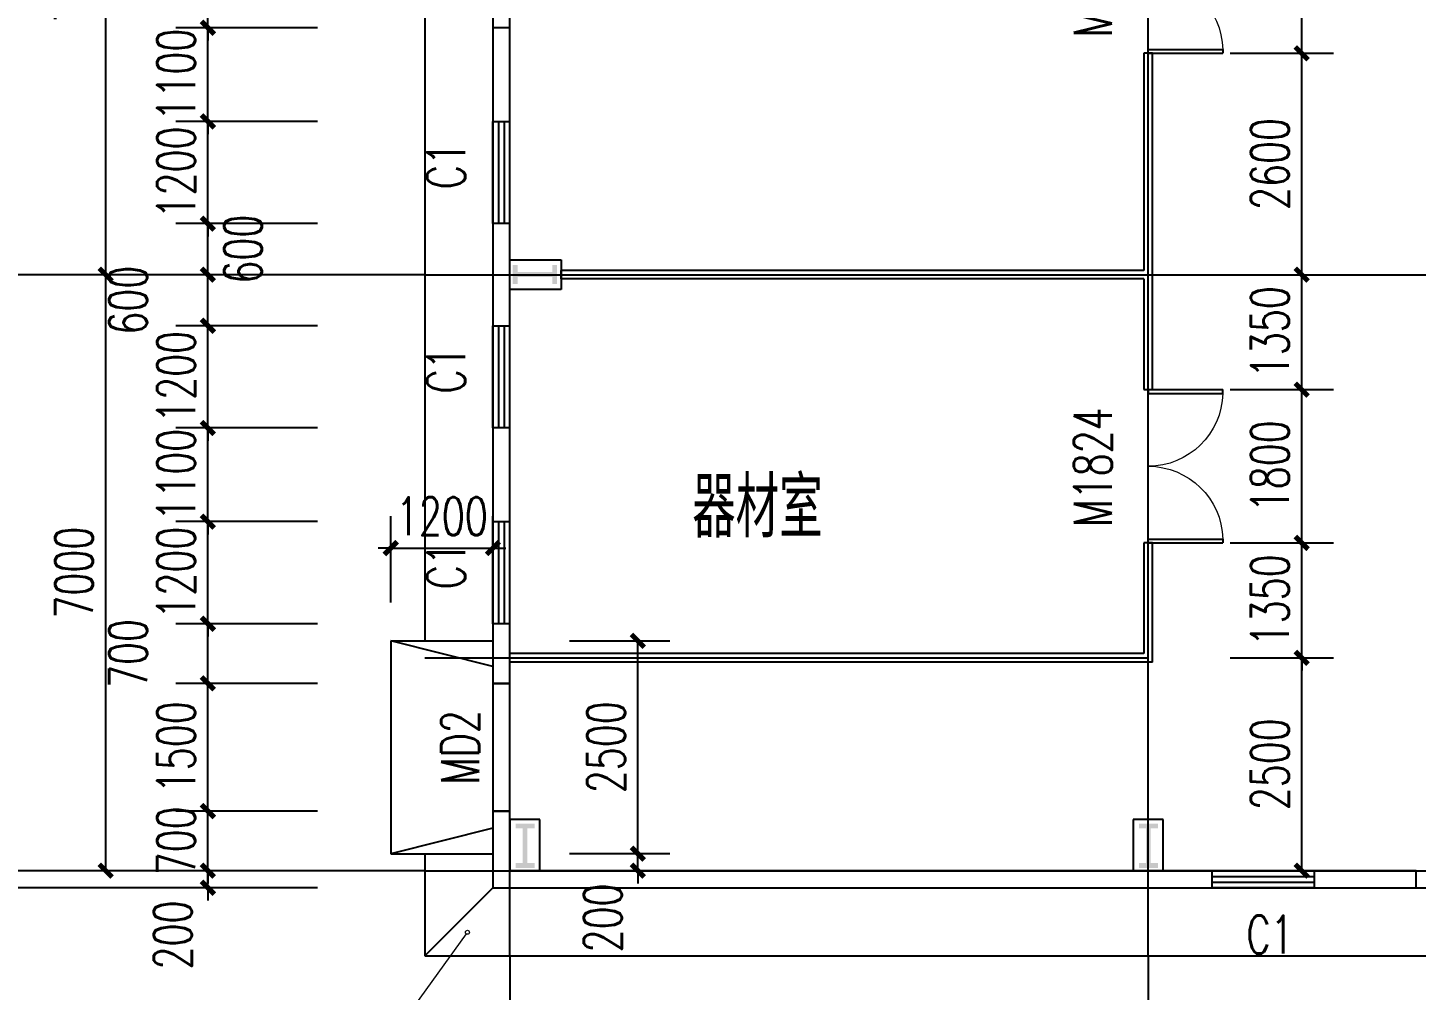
# Model space of a CAD drawing. Extents: x 962303 to 1579583, y -174742 to 224716.
# Drawn here: x 1343057 to 1359373, y 91737 to 103041 of the extents above; entities that cross this region are included whole.
import ezdxf

# ---------------------------------------------------------------- set-up
doc = ezdxf.new("R2010")
doc.units = 0
doc.header["$LTSCALE"] = 1000
doc.header["$MEASUREMENT"] = 0
doc.linetypes.add('DASH', pattern=[0.35, 0.25, -0.1])
for name, color, linetype in [('AXIS', 3, 'Continuous'), ('DOTE', 1, 'Continuous'), ('GROUND', 2, 'Continuous'), ('PUB_DIM', 3, 'Continuous'), ('PUB_TEXT', 7, 'Continuous'), ('STAIR', 2, 'Continuous'), ('WALL', 5, 'Continuous'), ('WINDOW', 4, 'Continuous'), ('WINDOW_TEXT', 7, 'Continuous')]:
    doc.layers.add(name, color=color, linetype=linetype)
doc.layers.add('DIM_IDEN', color=3, linetype='Continuous', lineweight=0)
doc.styles.add('_TCH_DIM_T3', font='SIMPLEX', dxfattribs={"width": 0.705882, "bigfont": 'GBCBIG'})
doc.styles.add('_TCH_WINDOW', font='SIMPLEX', dxfattribs={"bigfont": 'GBCBIG'})
doc.styles.get("Standard").update_dxf_attribs({"font": 'gbenor.shx', "bigfont": 'gbcbig.shx'})
doc.dimstyles.new('_TCH_ARCH&&150', dxfattribs={"dimtxt": 446.25, "dimasz": 150, "dimexe": 375, "dimexo": 450, "dimgap": 150, "dimtad": 1, "dimdec": 0, "dimzin": 0, "dimdsep": 46, "dimtxsty": '_TCH_DIM_T3', "dimblk": 'ARCHTICK', "dimcen": 0.09, "dimclrt": 7, "dimazin": 2, "dimtfac": 1, "dimtdec": 0, "dimtix": 1, "dimtmove": 2, "dimatfit": 3, "dimfxl": 0, "dimtolj": 1, "dimtzin": 0, "dimarcsym": 0})

# ---------------------------------------------------------------- blocks, each defined once
blk = doc.blocks.new('_ArchTick')
at = {"color": 0, "linetype": 'ByBlock', "const_width": 0.4}
blk.add_lwpolyline([(-0.5, -0.5), (0.5, 0.5)], dxfattribs=at)
blk = doc.blocks.new('*D256')
at = {"layer": 'Defpoints', "color": 0}
for p in [(1348523, 96930), (1347323, 95841), (1348523, 95841)]:
    blk.add_point(p, dxfattribs=at)
at = {"layer": 'PUB_DIM', "color": 0, "lineweight": -2}
for p, q in [((1347323, 96291), (1347323, 97305)), ((1348523, 96291), (1348523, 97305)), ((1347323, 96930), (1347173, 96930)), ((1347323, 96930), (1348523, 96930)), ((1348523, 96930), (1348673, 96930))]:
    blk.add_line(p, q, dxfattribs=at)
at = {"layer": 'PUB_DIM', "color": 0, "lineweight": -2, "xscale": 150, "yscale": 150, "zscale": 150}
blk.add_blockref('_ArchTick', (1347323, 96930), dxfattribs=at)
at = {"layer": 'PUB_DIM', "color": 0, "lineweight": -2, "xscale": 150, "yscale": 150, "zscale": 150, "rotation": 180}
blk.add_blockref('_ArchTick', (1348523, 96930), dxfattribs=at)
at = {"layer": 'PUB_DIM', "color": 7, "insert": (1347923, 97303), "char_height": 446.2, "attachment_point": 5, "style": '_TCH_DIM_T3'}
blk.add_mtext('\\A1;1200', dxfattribs=at)
blk = doc.blocks.new('*D257')
at = {"layer": 'Defpoints', "color": 0}
for p in [(1348973, 95841), (1350226, 95841), (1348973, 93341)]:
    blk.add_point(p, dxfattribs=at)
at = {"layer": 'PUB_DIM', "color": 0, "lineweight": -2}
for p, q in [((1349423, 95841), (1350601, 95841)), ((1350226, 93341), (1350226, 95841)), ((1349423, 93341), (1350601, 93341))]:
    blk.add_line(p, q, dxfattribs=at)
at = {"layer": 'PUB_DIM', "color": 0, "lineweight": -2, "xscale": 150, "yscale": 150, "zscale": 150}
for p, rotation in [((1350226, 95841), 90), ((1350226, 93341), 270)]:
    blk.add_blockref('_ArchTick', p, dxfattribs=dict(at, rotation=rotation))
at = {"layer": 'PUB_DIM', "color": 7, "insert": (1349853, 94591), "char_height": 446.2, "attachment_point": 5, "rotation": 90, "style": '_TCH_DIM_T3'}
blk.add_mtext('\\A1;2500', dxfattribs=at)
blk = doc.blocks.new('*D258')
at = {"layer": 'Defpoints', "color": 0}
for p in [(1348973, 93341), (1350226, 93341), (1348973, 93141)]:
    blk.add_point(p, dxfattribs=at)
at = {"layer": 'PUB_DIM', "color": 0, "lineweight": -2}
for p, q in [((1349423, 93341), (1350601, 93341)), ((1350226, 93341), (1350226, 93491)), ((1350226, 93141), (1350226, 93341)), ((1349423, 93141), (1350601, 93141)), ((1350226, 93141), (1350226, 92991))]:
    blk.add_line(p, q, dxfattribs=at)
at = {"layer": 'PUB_DIM', "color": 0, "lineweight": -2, "xscale": 150, "yscale": 150, "zscale": 150}
for p, rotation in [((1350226, 93341), 270), ((1350226, 93141), 90)]:
    blk.add_blockref('_ArchTick', p, dxfattribs=dict(at, rotation=rotation))
at = {"layer": 'PUB_DIM', "color": 7, "insert": (1349813, 92586), "char_height": 446.2, "attachment_point": 5, "rotation": 90, "style": '_TCH_DIM_T3'}
blk.add_mtext('\\A1;200', dxfattribs=at)
blk = doc.blocks.new('*D299')
at = {"layer": 'Defpoints', "color": 0}
for p in [(1356735, 104541), (1358027, 104541), (1356735, 102741)]:
    blk.add_point(p, dxfattribs=at)
at = {"layer": 'PUB_DIM', "color": 0, "lineweight": -2}
for p, q in [((1357185, 104541), (1358402, 104541)), ((1358027, 102741), (1358027, 104541)), ((1357185, 102741), (1358402, 102741))]:
    blk.add_line(p, q, dxfattribs=at)
at = {"layer": 'PUB_DIM', "color": 0, "lineweight": -2, "xscale": 150, "yscale": 150, "zscale": 150}
for p, rotation in [((1358027, 104541), 90), ((1358027, 102741), 270)]:
    blk.add_blockref('_ArchTick', p, dxfattribs=dict(at, rotation=rotation))
at = {"layer": 'PUB_DIM', "color": 7, "insert": (1357654, 103641), "char_height": 446.2, "attachment_point": 5, "rotation": 90, "style": '_TCH_DIM_T3'}
blk.add_mtext('\\A1;1800', dxfattribs=at)
blk = doc.blocks.new('*D300')
at = {"layer": 'Defpoints', "color": 0}
for p in [(1356735, 102741), (1358027, 102741), (1356735, 100141)]:
    blk.add_point(p, dxfattribs=at)
at = {"layer": 'PUB_DIM', "color": 0, "lineweight": -2}
for p, q in [((1357185, 102741), (1358402, 102741)), ((1358027, 100141), (1358027, 102741)), ((1357185, 100141), (1358402, 100141))]:
    blk.add_line(p, q, dxfattribs=at)
at = {"layer": 'PUB_DIM', "color": 0, "lineweight": -2, "xscale": 150, "yscale": 150, "zscale": 150}
for p, rotation in [((1358027, 102741), 90), ((1358027, 100141), 270)]:
    blk.add_blockref('_ArchTick', p, dxfattribs=dict(at, rotation=rotation))
at = {"layer": 'PUB_DIM', "color": 7, "insert": (1357654, 101441), "char_height": 446.2, "attachment_point": 5, "rotation": 90, "style": '_TCH_DIM_T3'}
blk.add_mtext('\\A1;2600', dxfattribs=at)
blk = doc.blocks.new('*D301')
at = {"layer": 'Defpoints', "color": 0}
for p in [(1356735, 100141), (1358027, 100141), (1356735, 98791)]:
    blk.add_point(p, dxfattribs=at)
at = {"layer": 'PUB_DIM', "color": 0, "lineweight": -2}
for p, q in [((1357185, 100141), (1358402, 100141)), ((1358027, 98791), (1358027, 100141)), ((1357185, 98791), (1358402, 98791))]:
    blk.add_line(p, q, dxfattribs=at)
at = {"layer": 'PUB_DIM', "color": 0, "lineweight": -2, "xscale": 150, "yscale": 150, "zscale": 150}
for p, rotation in [((1358027, 100141), 90), ((1358027, 98791), 270)]:
    blk.add_blockref('_ArchTick', p, dxfattribs=dict(at, rotation=rotation))
at = {"layer": 'PUB_DIM', "color": 7, "insert": (1357654, 99466), "char_height": 446.2, "attachment_point": 5, "rotation": 90, "style": '_TCH_DIM_T3'}
blk.add_mtext('\\A1;1350', dxfattribs=at)
blk = doc.blocks.new('*D302')
at = {"layer": 'Defpoints', "color": 0}
for p in [(1356735, 98791), (1358027, 98791), (1356735, 96991)]:
    blk.add_point(p, dxfattribs=at)
at = {"layer": 'PUB_DIM', "color": 0, "lineweight": -2}
for p, q in [((1357185, 98791), (1358402, 98791)), ((1358027, 96991), (1358027, 98791)), ((1357185, 96991), (1358402, 96991))]:
    blk.add_line(p, q, dxfattribs=at)
at = {"layer": 'PUB_DIM', "color": 0, "lineweight": -2, "xscale": 150, "yscale": 150, "zscale": 150}
for p, rotation in [((1358027, 98791), 90), ((1358027, 96991), 270)]:
    blk.add_blockref('_ArchTick', p, dxfattribs=dict(at, rotation=rotation))
at = {"layer": 'PUB_DIM', "color": 7, "insert": (1357654, 97891), "char_height": 446.2, "attachment_point": 5, "rotation": 90, "style": '_TCH_DIM_T3'}
blk.add_mtext('\\A1;1800', dxfattribs=at)
blk = doc.blocks.new('*D303')
at = {"layer": 'Defpoints', "color": 0}
for p in [(1356735, 96991), (1358027, 96991), (1356735, 95641)]:
    blk.add_point(p, dxfattribs=at)
at = {"layer": 'PUB_DIM', "color": 0, "lineweight": -2}
for p, q in [((1358027, 96991), (1358027, 97141)), ((1357185, 96991), (1358402, 96991)), ((1358027, 95641), (1358027, 96991)), ((1357185, 95641), (1358402, 95641)), ((1358027, 95641), (1358027, 95491))]:
    blk.add_line(p, q, dxfattribs=at)
at = {"layer": 'PUB_DIM', "color": 0, "lineweight": -2, "xscale": 150, "yscale": 150, "zscale": 150}
for p, rotation in [((1358027, 96991), 270), ((1358027, 95641), 90)]:
    blk.add_blockref('_ArchTick', p, dxfattribs=dict(at, rotation=rotation))
at = {"layer": 'PUB_DIM', "color": 7, "insert": (1357654, 96316), "char_height": 446.2, "attachment_point": 5, "rotation": 90, "style": '_TCH_DIM_T3'}
blk.add_mtext('\\A1;1350', dxfattribs=at)
blk = doc.blocks.new('*D304')
at = {"layer": 'Defpoints', "color": 0}
for p in [(1356735, 95641), (1358027, 95641), (1356735, 93141)]:
    blk.add_point(p, dxfattribs=at)
at = {"layer": 'PUB_DIM', "color": 0, "lineweight": -2}
for p, q in [((1357185, 95641), (1358402, 95641)), ((1358027, 93141), (1358027, 95641)), ((1357185, 93141), (1358402, 93141))]:
    blk.add_line(p, q, dxfattribs=at)
at = {"layer": 'PUB_DIM', "color": 0, "lineweight": -2, "xscale": 150, "yscale": 150, "zscale": 150}
for p, rotation in [((1358027, 95641), 90), ((1358027, 93141), 270)]:
    blk.add_blockref('_ArchTick', p, dxfattribs=dict(at, rotation=rotation))
at = {"layer": 'PUB_DIM', "color": 7, "insert": (1357654, 94391), "char_height": 446.2, "attachment_point": 5, "rotation": 90, "style": '_TCH_DIM_T3'}
blk.add_mtext('\\A1;2500', dxfattribs=at)
blk = doc.blocks.new('*D342')
at = {"layer": 'AXIS', "color": 0, "lineweight": -2}
for p, q in [((1345173, 93141), (1345173, 93291)), ((1346461, 93141), (1344798, 93141)), ((1345173, 92941), (1345173, 93141)), ((1346461, 92941), (1344798, 92941)), ((1345173, 92941), (1345173, 92791))]:
    blk.add_line(p, q, dxfattribs=at)
at = {"layer": 'Defpoints', "color": 0}
for p in [(1345173, 93141), (1346911, 93141), (1346911, 92941)]:
    blk.add_point(p, dxfattribs=at)
at = {"layer": 'AXIS', "color": 0, "lineweight": -2, "xscale": 150, "yscale": 150, "zscale": 150}
for p, rotation in [((1345173, 93141), 270), ((1345173, 92941), 90)]:
    blk.add_blockref('_ArchTick', p, dxfattribs=dict(at, rotation=rotation))
at = {"layer": 'AXIS', "color": 7, "insert": (1344761, 92386), "char_height": 446.2, "attachment_point": 5, "rotation": 90, "style": '_TCH_DIM_T3'}
blk.add_mtext('\\A1;200', dxfattribs=at)
blk = doc.blocks.new('*D343')
at = {"layer": 'AXIS', "color": 0, "lineweight": -2}
for p, q in [((1345173, 93841), (1345173, 93991)), ((1346461, 93841), (1344798, 93841)), ((1345173, 93141), (1345173, 93841)), ((1346461, 93141), (1344798, 93141)), ((1345173, 93141), (1345173, 92991))]:
    blk.add_line(p, q, dxfattribs=at)
at = {"layer": 'Defpoints', "color": 0}
for p in [(1345173, 93841), (1346911, 93841), (1346911, 93141)]:
    blk.add_point(p, dxfattribs=at)
at = {"layer": 'AXIS', "color": 0, "lineweight": -2, "xscale": 150, "yscale": 150, "zscale": 150}
for p, rotation in [((1345173, 93841), 270), ((1345173, 93141), 90)]:
    blk.add_blockref('_ArchTick', p, dxfattribs=dict(at, rotation=rotation))
at = {"layer": 'AXIS', "color": 7, "insert": (1344800, 93491), "char_height": 446.2, "attachment_point": 5, "rotation": 90, "style": '_TCH_DIM_T3'}
blk.add_mtext('\\A1;700', dxfattribs=at)
blk = doc.blocks.new('*D344')
at = {"layer": 'AXIS', "color": 0, "lineweight": -2}
for p, q in [((1346461, 95341), (1344798, 95341)), ((1345173, 93841), (1345173, 95341)), ((1346461, 93841), (1344798, 93841))]:
    blk.add_line(p, q, dxfattribs=at)
at = {"layer": 'Defpoints', "color": 0}
for p in [(1345173, 95341), (1346911, 95341), (1346911, 93841)]:
    blk.add_point(p, dxfattribs=at)
at = {"layer": 'AXIS', "color": 0, "lineweight": -2, "xscale": 150, "yscale": 150, "zscale": 150}
for p, rotation in [((1345173, 95341), 90), ((1345173, 93841), 270)]:
    blk.add_blockref('_ArchTick', p, dxfattribs=dict(at, rotation=rotation))
at = {"layer": 'AXIS', "color": 7, "insert": (1344800, 94591), "char_height": 446.2, "attachment_point": 5, "rotation": 90, "style": '_TCH_DIM_T3'}
blk.add_mtext('\\A1;1500', dxfattribs=at)
blk = doc.blocks.new('*D345')
at = {"layer": 'AXIS', "color": 0, "lineweight": -2}
for p, q in [((1346461, 96041), (1344798, 96041)), ((1345173, 95341), (1345173, 96041)), ((1346461, 95341), (1344798, 95341))]:
    blk.add_line(p, q, dxfattribs=at)
at = {"layer": 'Defpoints', "color": 0}
for p in [(1345173, 96041), (1346911, 96041), (1346911, 95341)]:
    blk.add_point(p, dxfattribs=at)
at = {"layer": 'AXIS', "color": 0, "lineweight": -2, "xscale": 150, "yscale": 150, "zscale": 150}
for p, rotation in [((1345173, 96041), 90), ((1345173, 95341), 270)]:
    blk.add_blockref('_ArchTick', p, dxfattribs=dict(at, rotation=rotation))
at = {"layer": 'AXIS', "color": 7, "insert": (1344236, 95691), "char_height": 446.2, "attachment_point": 5, "rotation": 90, "style": '_TCH_DIM_T3'}
blk.add_mtext('\\A1;700', dxfattribs=at)
blk = doc.blocks.new('*D346')
at = {"layer": 'AXIS', "color": 0, "lineweight": -2}
for p, q in [((1345173, 97241), (1345173, 97391)), ((1346461, 97241), (1344798, 97241)), ((1345173, 96041), (1345173, 97241)), ((1346461, 96041), (1344798, 96041)), ((1345173, 96041), (1345173, 95891))]:
    blk.add_line(p, q, dxfattribs=at)
at = {"layer": 'Defpoints', "color": 0}
for p in [(1345173, 97241), (1346911, 97241), (1346911, 96041)]:
    blk.add_point(p, dxfattribs=at)
at = {"layer": 'AXIS', "color": 0, "lineweight": -2, "xscale": 150, "yscale": 150, "zscale": 150}
for p, rotation in [((1345173, 97241), 270), ((1345173, 96041), 90)]:
    blk.add_blockref('_ArchTick', p, dxfattribs=dict(at, rotation=rotation))
at = {"layer": 'AXIS', "color": 7, "insert": (1344800, 96641), "char_height": 446.2, "attachment_point": 5, "rotation": 90, "style": '_TCH_DIM_T3'}
blk.add_mtext('\\A1;1200', dxfattribs=at)
blk = doc.blocks.new('*D347')
at = {"layer": 'AXIS', "color": 0, "lineweight": -2}
for p, q in [((1345173, 98341), (1345173, 98491)), ((1346461, 98341), (1344798, 98341)), ((1345173, 97241), (1345173, 98341)), ((1346461, 97241), (1344798, 97241)), ((1345173, 97241), (1345173, 97091))]:
    blk.add_line(p, q, dxfattribs=at)
at = {"layer": 'Defpoints', "color": 0}
for p in [(1345173, 98341), (1346911, 98341), (1346911, 97241)]:
    blk.add_point(p, dxfattribs=at)
at = {"layer": 'AXIS', "color": 0, "lineweight": -2, "xscale": 150, "yscale": 150, "zscale": 150}
for p, rotation in [((1345173, 98341), 270), ((1345173, 97241), 90)]:
    blk.add_blockref('_ArchTick', p, dxfattribs=dict(at, rotation=rotation))
at = {"layer": 'AXIS', "color": 7, "insert": (1344800, 97791), "char_height": 446.2, "attachment_point": 5, "rotation": 90, "style": '_TCH_DIM_T3'}
blk.add_mtext('\\A1;1100', dxfattribs=at)
blk = doc.blocks.new('*D348')
at = {"layer": 'AXIS', "color": 0, "lineweight": -2}
for p, q in [((1346461, 99541), (1344798, 99541)), ((1345173, 99541), (1345173, 99691)), ((1345173, 98341), (1345173, 99541)), ((1346461, 98341), (1344798, 98341)), ((1345173, 98341), (1345173, 98191))]:
    blk.add_line(p, q, dxfattribs=at)
at = {"layer": 'Defpoints', "color": 0}
for p in [(1345173, 99541), (1346911, 99541), (1346911, 98341)]:
    blk.add_point(p, dxfattribs=at)
at = {"layer": 'AXIS', "color": 0, "lineweight": -2, "xscale": 150, "yscale": 150, "zscale": 150}
for p, rotation in [((1345173, 99541), 270), ((1345173, 98341), 90)]:
    blk.add_blockref('_ArchTick', p, dxfattribs=dict(at, rotation=rotation))
at = {"layer": 'AXIS', "color": 7, "insert": (1344800, 98941), "char_height": 446.2, "attachment_point": 5, "rotation": 90, "style": '_TCH_DIM_T3'}
blk.add_mtext('\\A1;1200', dxfattribs=at)
blk = doc.blocks.new('*D349')
at = {"layer": 'AXIS', "color": 0, "lineweight": -2}
for p, q in [((1346461, 100141), (1344798, 100141)), ((1345173, 99541), (1345173, 100141)), ((1346461, 99541), (1344798, 99541))]:
    blk.add_line(p, q, dxfattribs=at)
at = {"layer": 'Defpoints', "color": 0}
for p in [(1345173, 100141), (1346911, 100141), (1346911, 99541)]:
    blk.add_point(p, dxfattribs=at)
at = {"layer": 'AXIS', "color": 0, "lineweight": -2, "xscale": 150, "yscale": 150, "zscale": 150}
for p, rotation in [((1345173, 100141), 90), ((1345173, 99541), 270)]:
    blk.add_blockref('_ArchTick', p, dxfattribs=dict(at, rotation=rotation))
at = {"layer": 'AXIS', "color": 7, "insert": (1344236, 99841), "char_height": 446.2, "attachment_point": 5, "rotation": 90, "style": '_TCH_DIM_T3'}
blk.add_mtext('\\A1;600', dxfattribs=at)
blk = doc.blocks.new('*D350')
at = {"layer": 'AXIS', "color": 0, "lineweight": -2}
for p, q in [((1346461, 100741), (1344798, 100741)), ((1345173, 100141), (1345173, 100741)), ((1346461, 100141), (1344798, 100141))]:
    blk.add_line(p, q, dxfattribs=at)
at = {"layer": 'Defpoints', "color": 0}
for p in [(1345173, 100741), (1346911, 100741), (1346911, 100141)]:
    blk.add_point(p, dxfattribs=at)
at = {"layer": 'AXIS', "color": 0, "lineweight": -2, "xscale": 150, "yscale": 150, "zscale": 150}
for p, rotation in [((1345173, 100741), 90), ((1345173, 100141), 270)]:
    blk.add_blockref('_ArchTick', p, dxfattribs=dict(at, rotation=rotation))
at = {"layer": 'AXIS', "color": 7, "insert": (1345586, 100441), "char_height": 446.2, "attachment_point": 5, "rotation": 90, "style": '_TCH_DIM_T3'}
blk.add_mtext('\\A1;600', dxfattribs=at)
blk = doc.blocks.new('*D351')
at = {"layer": 'AXIS', "color": 0, "lineweight": -2}
for p, q in [((1345173, 101941), (1345173, 102091)), ((1346461, 101941), (1344798, 101941)), ((1345173, 100741), (1345173, 101941)), ((1346461, 100741), (1344798, 100741)), ((1345173, 100741), (1345173, 100591))]:
    blk.add_line(p, q, dxfattribs=at)
at = {"layer": 'Defpoints', "color": 0}
for p in [(1345173, 101941), (1346911, 101941), (1346911, 100741)]:
    blk.add_point(p, dxfattribs=at)
at = {"layer": 'AXIS', "color": 0, "lineweight": -2, "xscale": 150, "yscale": 150, "zscale": 150}
for p, rotation in [((1345173, 101941), 270), ((1345173, 100741), 90)]:
    blk.add_blockref('_ArchTick', p, dxfattribs=dict(at, rotation=rotation))
at = {"layer": 'AXIS', "color": 7, "insert": (1344800, 101341), "char_height": 446.2, "attachment_point": 5, "rotation": 90, "style": '_TCH_DIM_T3'}
blk.add_mtext('\\A1;1200', dxfattribs=at)
blk = doc.blocks.new('*D352')
at = {"layer": 'AXIS', "color": 0, "lineweight": -2}
for p, q in [((1345173, 103041), (1345173, 103191)), ((1346461, 103041), (1344798, 103041)), ((1345173, 101941), (1345173, 103041)), ((1346461, 101941), (1344798, 101941)), ((1345173, 101941), (1345173, 101791))]:
    blk.add_line(p, q, dxfattribs=at)
at = {"layer": 'Defpoints', "color": 0}
for p in [(1345173, 103041), (1346911, 103041), (1346911, 101941)]:
    blk.add_point(p, dxfattribs=at)
at = {"layer": 'AXIS', "color": 0, "lineweight": -2, "xscale": 150, "yscale": 150, "zscale": 150}
for p, rotation in [((1345173, 103041), 270), ((1345173, 101941), 90)]:
    blk.add_blockref('_ArchTick', p, dxfattribs=dict(at, rotation=rotation))
at = {"layer": 'AXIS', "color": 7, "insert": (1344800, 102491), "char_height": 446.2, "attachment_point": 5, "rotation": 90, "style": '_TCH_DIM_T3'}
blk.add_mtext('\\A1;1100', dxfattribs=at)
blk = doc.blocks.new('*D353')
at = {"layer": 'AXIS', "color": 0, "lineweight": -2}
for p, q in [((1345173, 104241), (1345173, 104391)), ((1346461, 104241), (1344798, 104241)), ((1345173, 103041), (1345173, 104241)), ((1346461, 103041), (1344798, 103041)), ((1345173, 103041), (1345173, 102891))]:
    blk.add_line(p, q, dxfattribs=at)
at = {"layer": 'Defpoints', "color": 0}
for p in [(1345173, 104241), (1346911, 104241), (1346911, 103041)]:
    blk.add_point(p, dxfattribs=at)
at = {"layer": 'AXIS', "color": 0, "lineweight": -2, "xscale": 150, "yscale": 150, "zscale": 150}
for p, rotation in [((1345173, 104241), 270), ((1345173, 103041), 90)]:
    blk.add_blockref('_ArchTick', p, dxfattribs=dict(at, rotation=rotation))
at = {"layer": 'AXIS', "color": 7, "insert": (1344800, 103641), "char_height": 446.2, "attachment_point": 5, "rotation": 90, "style": '_TCH_DIM_T3'}
blk.add_mtext('\\A1;1200', dxfattribs=at)
blk = doc.blocks.new('*D938')
at = {"layer": 'AXIS', "color": 0, "lineweight": -2}
for p, q in [((1347273, 100141), (1343598, 100141)), ((1343973, 93141), (1343973, 100141)), ((1347273, 93141), (1343598, 93141))]:
    blk.add_line(p, q, dxfattribs=at)
at = {"layer": 'Defpoints', "color": 0}
for p in [(1343973, 100141), (1347723, 100141), (1347723, 93141)]:
    blk.add_point(p, dxfattribs=at)
at = {"layer": 'AXIS', "color": 0, "lineweight": -2, "xscale": 150, "yscale": 150, "zscale": 150}
for p, rotation in [((1343973, 100141), 90), ((1343973, 93141), 270)]:
    blk.add_blockref('_ArchTick', p, dxfattribs=dict(at, rotation=rotation))
at = {"layer": 'AXIS', "color": 7, "insert": (1343600, 96641), "char_height": 446.2, "attachment_point": 5, "rotation": 90, "style": '_TCH_DIM_T3'}
blk.add_mtext('\\A1;7000', dxfattribs=at)
blk = doc.blocks.new('*D939')
at = {"layer": 'AXIS', "color": 0, "lineweight": -2}
for p, q in [((1347273, 107141), (1343598, 107141)), ((1343973, 100141), (1343973, 107141)), ((1347273, 100141), (1343598, 100141))]:
    blk.add_line(p, q, dxfattribs=at)
at = {"layer": 'Defpoints', "color": 0}
for p in [(1343973, 107141), (1347723, 107141), (1347723, 100141)]:
    blk.add_point(p, dxfattribs=at)
at = {"layer": 'AXIS', "color": 0, "lineweight": -2, "xscale": 150, "yscale": 150, "zscale": 150}
for p, rotation in [((1343973, 107141), 90), ((1343973, 100141), 270)]:
    blk.add_blockref('_ArchTick', p, dxfattribs=dict(at, rotation=rotation))
at = {"layer": 'AXIS', "color": 7, "insert": (1343600, 103641), "char_height": 446.2, "attachment_point": 5, "rotation": 90, "style": '_TCH_DIM_T3'}
blk.add_mtext('\\A1;7000', dxfattribs=at)
blk = doc.blocks.new('*D943')
at = {"layer": 'AXIS', "color": 0, "lineweight": -2}
for p, q in [((1346461, 128341), (1342398, 128341)), ((1342773, 92941), (1342773, 128341)), ((1346461, 92941), (1342398, 92941))]:
    blk.add_line(p, q, dxfattribs=at)
at = {"layer": 'Defpoints', "color": 0}
for p in [(1342773, 128341), (1346911, 128341), (1346911, 92941)]:
    blk.add_point(p, dxfattribs=at)
at = {"layer": 'AXIS', "color": 0, "lineweight": -2, "xscale": 150, "yscale": 150, "zscale": 150}
for p, rotation in [((1342773, 128341), 90), ((1342773, 92941), 270)]:
    blk.add_blockref('_ArchTick', p, dxfattribs=dict(at, rotation=rotation))
at = {"layer": 'AXIS', "color": 7, "insert": (1342400, 110641), "char_height": 446.2, "attachment_point": 5, "rotation": 90, "style": '_TCH_DIM_T3'}
blk.add_mtext('\\A1;35400', dxfattribs=at)
blk = doc.blocks.new('*D950')
at = {"layer": 'AXIS', "color": 0, "lineweight": -2}
for p, q in [((1348723, 91691), (1348723, 88016)), ((1356223, 91691), (1356223, 88016)), ((1348723, 88391), (1356223, 88391))]:
    blk.add_line(p, q, dxfattribs=at)
at = {"layer": 'Defpoints', "color": 0}
for p in [(1348723, 92141), (1356223, 92141), (1356223, 88391)]:
    blk.add_point(p, dxfattribs=at)
at = {"layer": 'AXIS', "color": 0, "lineweight": -2, "xscale": 150, "yscale": 150, "zscale": 150, "rotation": 180}
blk.add_blockref('_ArchTick', (1348723, 88391), dxfattribs=at)
at = {"layer": 'AXIS', "color": 0, "lineweight": -2, "xscale": 150, "yscale": 150, "zscale": 150}
blk.add_blockref('_ArchTick', (1356223, 88391), dxfattribs=at)
at = {"layer": 'AXIS', "color": 7, "insert": (1352473, 88764), "char_height": 446.2, "attachment_point": 5, "style": '_TCH_DIM_T3'}
blk.add_mtext('\\A1;7500', dxfattribs=at)
blk = doc.blocks.new('*D951')
at = {"layer": 'AXIS', "color": 0, "lineweight": -2}
for p, q in [((1356223, 91691), (1356223, 88016)), ((1363723, 91691), (1363723, 88016)), ((1356223, 88391), (1363723, 88391))]:
    blk.add_line(p, q, dxfattribs=at)
at = {"layer": 'Defpoints', "color": 0}
for p in [(1356223, 92141), (1363723, 92141), (1363723, 88391)]:
    blk.add_point(p, dxfattribs=at)
at = {"layer": 'AXIS', "color": 0, "lineweight": -2, "xscale": 150, "yscale": 150, "zscale": 150, "rotation": 180}
blk.add_blockref('_ArchTick', (1356223, 88391), dxfattribs=at)
at = {"layer": 'AXIS', "color": 0, "lineweight": -2, "xscale": 150, "yscale": 150, "zscale": 150}
blk.add_blockref('_ArchTick', (1363723, 88391), dxfattribs=at)
at = {"layer": 'AXIS', "color": 7, "insert": (1359973, 88764), "char_height": 446.2, "attachment_point": 5, "style": '_TCH_DIM_T3'}
blk.add_mtext('\\A1;7500', dxfattribs=at)
blk = doc.blocks.new('$WINLIB2D$00000001')
at = {"color": 0}
for points in [[(-0.5, 0.5), (-0.5, -0.5)], [(-0.5, 0.5), (0.5, 0.5)], [(0.5, -0.5), (0.5, 0.5)], [(0.5, 0.167), (-0.5, 0.167)], [(0.5, -0.167), (-0.5, -0.167)], [(-0.5, -0.5), (0.5, -0.5)]]:
    blk.add_lwpolyline(points, dxfattribs=at)
blk = doc.blocks.new('$DorLib2D$00000002')
for p, q in [((-0.5, 0), (-0.5, 0.4875)), ((-0.475, 0.4875), (-0.5, 0.4875)), ((-0.475, 0), (-0.475, 0.4875)), ((0.475, 0), (0.475, 0.4875)), ((0.475, 0.4875), (0.5, 0.4875)), ((0.5, 0), (0.5, 0.4875)), ((-0.5, 0), (-0.475, 0)), ((0.5, 0), (0.475, 0))]:
    blk.add_line(p, q)
at = {"lineweight": 13}
for centre, start, end in [((-0.4875, 0), 0, 88.53072), ((0.4875, 0), 91.46928, 180)]:
    blk.add_arc(centre, 0.4875, start, end, dxfattribs=at)

msp = doc.modelspace()

# ---------------------------------------------------------------- hatches: boundary and pattern name
h = msp.add_hatch(color=2)
h.paths.add_polyline_path([(1348812.8, 100115.4), (1348812.8, 100171.4), (1349220.8, 100171.4), (1349220.8, 100115.4)])
h.paths.add_polyline_path([(1349220.8, 100031.4), (1349220.8, 100255.4), (1349276.8, 100255.4), (1349276.8, 100031.4)])
h.paths.add_polyline_path([(1348756.8, 100031.4), (1348756.8, 100255.4), (1348812.8, 100255.4), (1348812.8, 100031.4)])
h = msp.add_hatch(color=2)
h.paths.add_polyline_path([(1348872.9, 93230.5), (1348928.9, 93230.5), (1348928.9, 93638.5), (1348872.9, 93638.5)])
h.paths.add_polyline_path([(1348788.9, 93638.5), (1349012.9, 93638.5), (1349012.9, 93694.5), (1348788.9, 93694.5)])
h.paths.add_polyline_path([(1348788.9, 93174.5), (1349012.9, 93174.5), (1349012.9, 93230.5), (1348788.9, 93230.5)])
h = msp.add_hatch(color=2)
h.paths.add_polyline_path([(1356197.7, 93230.5), (1356253.7, 93230.5), (1356253.7, 93638.5), (1356197.7, 93638.5)])
h.paths.add_polyline_path([(1356113.7, 93638.5), (1356337.7, 93638.5), (1356337.7, 93694.5), (1356113.7, 93694.5)])
h.paths.add_polyline_path([(1356113.7, 93174.5), (1356337.7, 93174.5), (1356337.7, 93230.5), (1356113.7, 93230.5)])

# ---------------------------------------------------------------- linework, layer by layer
at = {"layer": 'AXIS'}
for p, q in [((1347723.2, 100140.9), (1341723.2, 100140.9)), ((1347723.2, 93140.9), (1341723.2, 93140.9)), ((1348723.2, 92140.9), (1348723.2, 86140.9)), ((1356223.2, 92140.9), (1356223.2, 86140.9))]:
    msp.add_line(p, q, dxfattribs=at)
at = {"layer": 'DIM_IDEN'}
msp.add_line((1348209.9, 92398.5), (1346307.7, 89768.5), dxfattribs=at)
msp.add_circle((1348223.6, 92417.4), 23.3, dxfattribs=at)
at = {"layer": 'DOTE'}
for p, q in [((1348723.2, 92140.9), (1348723.2, 129140.9)), ((1356223.2, 92140.9), (1356223.2, 129140.9)), ((1347723.2, 100140.9), (1559923.2, 100140.9)), ((1347723.2, 95640.9), (1356223.2, 95640.9)), ((1347723.2, 93140.9), (1559923.2, 93140.9))]:
    msp.add_line(p, q, dxfattribs=at)
at = {"layer": 'GROUND'}
for p, q in [((1347723.2, 129140.9), (1347723.2, 95840.9)), ((1348523.2, 128340.9), (1348523.2, 95840.9)), ((1347723.2, 93340.9), (1347723.2, 92140.9)), ((1348523.2, 93340.9), (1348523.2, 92940.9)), ((1348523.2, 92940.9), (1347723.2, 92140.9)), ((1348523.2, 92940.9), (1558923.2, 92940.9)), ((1347723.2, 92140.9), (1559723.2, 92140.9))]:
    msp.add_line(p, q, dxfattribs=at)
at = {"layer": 'PUB_TEXT'}
for p, q in [((1348723.2, 100316.1), (1349323.1, 100316.1)), ((1348723.2, 99965.6), (1348723.2, 100316.1)), ((1349323.1, 100316.1), (1349323.1, 99965.6)), ((1349323.1, 99965.6), (1348723.2, 99965.6)), ((1349073.6, 93740.8), (1348723.2, 93740.8)), ((1348723.2, 93740.8), (1348723.2, 93140.9)), ((1349073.6, 93140.9), (1349073.6, 93740.8)), ((1356398.4, 93740.8), (1356048, 93740.8)), ((1356048, 93740.8), (1356048, 93140.9)), ((1356398.4, 93140.9), (1356398.4, 93740.8)), ((1348723.2, 93140.9), (1349073.6, 93140.9)), ((1356048, 93140.9), (1356398.4, 93140.9))]:
    msp.add_line(p, q, dxfattribs=at)
at = {"layer": 'STAIR'}
for p, q in [((1347323.2, 95840.9), (1347323.2, 93340.9)), ((1347323.2, 95840.9), (1348523.2, 95840.9)), ((1348523.2, 95540.9), (1347323.2, 95840.9)), ((1348523.2, 95840.9), (1348523.2, 93340.9)), ((1348523.2, 93640.9), (1347323.2, 93340.9)), ((1347323.2, 93340.9), (1348523.2, 93340.9))]:
    msp.add_line(p, q, dxfattribs=at)
at = {"layer": 'WALL'}
for p, q in [((1348523.2, 103040.9), (1348523.2, 101940.9)), ((1348723.2, 103040.9), (1348523.2, 103040.9)), ((1348723.2, 101940.9), (1348723.2, 103040.9)), ((1348523.2, 101940.9), (1348723.2, 101940.9)), ((1348523.2, 100740.9), (1348523.2, 99540.9)), ((1348723.2, 100740.9), (1348523.2, 100740.9)), ((1348723.2, 99540.9), (1348723.2, 100740.9)), ((1348523.2, 99540.9), (1348723.2, 99540.9)), ((1348523.2, 98340.9), (1348523.2, 97240.9)), ((1348723.2, 98340.9), (1348523.2, 98340.9)), ((1348723.2, 97240.9), (1348723.2, 98340.9)), ((1348523.2, 97240.9), (1348723.2, 97240.9)), ((1348723.2, 96040.9), (1348523.2, 96040.9)), ((1348523.2, 96040.9), (1348523.2, 95640.9)), ((1348723.2, 95690.9), (1348723.2, 96040.9)), ((1348523.2, 95640.9), (1348523.2, 95340.9)), ((1348723.2, 95340.9), (1348723.2, 95590.9)), ((1348523.2, 95340.9), (1348723.2, 95340.9)), ((1348723.2, 93840.9), (1348523.2, 93840.9)), ((1348523.2, 93840.9), (1348523.2, 92940.9)), ((1348723.2, 93140.9), (1348723.2, 93840.9)), ((1356973.2, 93140.9), (1348723.2, 93140.9)), ((1356973.2, 92940.9), (1356973.2, 93140.9)), ((1359373.2, 93140.9), (1358173.2, 93140.9)), ((1358173.2, 93140.9), (1358173.2, 92940.9)), ((1359373.2, 92940.9), (1359373.2, 93140.9)), ((1348523.2, 92940.9), (1356973.2, 92940.9)), ((1358173.2, 92940.9), (1359373.2, 92940.9))]:
    msp.add_line(p, q, dxfattribs=at)
at = {"layer": 'WALL', "color": 6}
for p, q in [((1356273.2, 102740.9), (1356173.2, 102740.9)), ((1356173.2, 102740.9), (1356173.2, 100190.9)), ((1356273.2, 100140.9), (1356273.2, 102740.9)), ((1356173.2, 100190.9), (1349323.1, 100190.9)), ((1349323.1, 100090.9), (1349323.1, 100190.9)), ((1356173.2, 100090.9), (1349323.1, 100090.9)), ((1356173.2, 100090.9), (1356173.2, 98790.8)), ((1356273.2, 98790.8), (1356273.2, 100140.9)), ((1356173.2, 98790.8), (1356273.2, 98790.8)), ((1356273.2, 96990.8), (1356173.2, 96990.8)), ((1356173.2, 96990.8), (1356173.2, 95690.9)), ((1356273.2, 95590.9), (1356273.2, 96990.8)), ((1356173.2, 95690.9), (1348723.2, 95690.9)), ((1356273.2, 95590.9), (1348723.2, 95590.9))]:
    msp.add_line(p, q, dxfattribs=at)
at = {"layer": 'WINDOW', "linetype": 'DASH'}
for p, q in [((1348723.2, 95340.9), (1348523.2, 95340.9)), ((1348523.2, 93840.9), (1348723.2, 93840.9))]:
    msp.add_line(p, q, dxfattribs=at)

# ---------------------------------------------------------------- block references
at = {"layer": 'WINDOW'}
ref = msp.add_blockref('$DorLib2D$00000002', (1356223.2, 103640.9), dxfattribs=dict(at, xscale=-1800, yscale=1800, zscale=-1800, rotation=269.9999999999981))
ref.add_attrib('A', 'M1824', (1355796.3, 102928.4), dxfattribs={"layer": 'WINDOW_TEXT', "height": 446.25, "rotation": 90, "style": '_TCH_WINDOW', "width": 0.705882})
ref = msp.add_blockref('$WINLIB2D$00000001', (1348623.2, 101340.9), dxfattribs=dict(at, xscale=-1200, yscale=200, zscale=-1200, rotation=270))
ref.add_attrib('A', 'C1', (1348196.3, 101145.9), dxfattribs={"layer": 'WINDOW_TEXT', "height": 446.25, "rotation": 90, "style": '_TCH_WINDOW', "width": 0.705882})
ref = msp.add_blockref('$WINLIB2D$00000001', (1348623.2, 98940.9), dxfattribs=dict(at, xscale=-1200, yscale=200, zscale=-1200, rotation=270))
ref.add_attrib('A', 'C1', (1348196.3, 98745.9), dxfattribs={"layer": 'WINDOW_TEXT', "height": 446.25, "rotation": 90, "style": '_TCH_WINDOW', "width": 0.705882})
ref = msp.add_blockref('$DorLib2D$00000002', (1356223.2, 97890.8), dxfattribs=dict(at, xscale=-1800, yscale=1800, zscale=-1800, rotation=270))
ref.add_attrib('A', 'M1824', (1355796.3, 97178.3), dxfattribs={"layer": 'WINDOW_TEXT', "height": 446.25, "rotation": 90, "style": '_TCH_WINDOW', "width": 0.705882})
ref = msp.add_blockref('$WINLIB2D$00000001', (1348623.2, 96640.9), dxfattribs=dict(at, xscale=-1200, yscale=200, zscale=-1200, rotation=270))
ref.add_attrib('A', 'C1', (1348196.3, 96445.9), dxfattribs={"layer": 'WINDOW_TEXT', "height": 446.25, "rotation": 90, "style": '_TCH_WINDOW', "width": 0.705882})
ref = msp.add_blockref('$WINLIB2D$00000001', (1357573.2, 93040.9), dxfattribs=dict(at, xscale=-1200, yscale=200, zscale=-1200))
ref.add_attrib('A', 'C1', (1357378.2, 92167.7), dxfattribs={"layer": 'WINDOW_TEXT', "height": 446.25, "style": '_TCH_WINDOW', "width": 0.705882})

# ---------------------------------------------------------------- texts
at = {"layer": 'PUB_TEXT'}
msp.add_text('器材室', height=708.94, dxfattribs=at).set_placement((1350865.6, 97053.9))
at = {"layer": 'WINDOW_TEXT', "style": '_TCH_WINDOW', "width": 0.705882}
msp.add_text('MD2', height=446.25, rotation=90, dxfattribs=at).set_placement((1348361.2, 94148.4))

# ---------------------------------------------------------------- dimensions: what is measured, and where the dimension line sits
at = {"layer": 'AXIS'}
for p1, p2, distance, picture, middle in [((1346910.8, 92940.9), (1346910.8, 128340.9), 4137.6, '*D943', (1342400.1, 110640.9)), ((1347723.2, 100140.9), (1347723.2, 107140.9), 3750, '*D939', (1343600.1, 103640.9)), ((1346910.8, 103040.9), (1346910.8, 104240.9), 1737.6, '*D353', (1344800.1, 103640.9)), ((1346910.8, 101940.9), (1346910.8, 103040.9), 1737.6, '*D352', (1344800.1, 102490.9)), ((1346910.8, 100740.9), (1346910.8, 101940.9), 1737.6, '*D351', (1344800.1, 101340.9)), ((1347723.2, 93140.9), (1347723.2, 100140.9), 3750, '*D938', (1343600.1, 96640.9)), ((1346910.8, 98340.9), (1346910.8, 99540.9), 1737.6, '*D348', (1344800.1, 98940.9)), ((1346910.8, 97240.9), (1346910.8, 98340.9), 1737.6, '*D347', (1344800.1, 97790.9)), ((1346910.8, 96040.9), (1346910.8, 97240.9), 1737.6, '*D346', (1344800.1, 96640.9)), ((1346910.8, 93840.9), (1346910.8, 95340.9), 1737.6, '*D344', (1344800.1, 94590.9)), ((1346910.8, 93140.9), (1346910.8, 93840.9), 1737.6, '*D343', (1344800.1, 93490.9)), ((1348723.2, 92140.9), (1356223.2, 92140.9), -3750, '*D950', (1352473.2, 88764)), ((1356223.2, 92140.9), (1363723.2, 92140.9), -3750, '*D951', (1359973.2, 88764))]:
    dim = msp.add_aligned_dim(p1=p1, p2=p2, distance=distance, dimstyle='_TCH_ARCH&&150', dxfattribs=at)
    dim.commit()
    dim.dimension.update_dxf_attribs({"geometry": picture, "text_midpoint": middle})
for base, p1, p2, picture, middle in [((1345173.2, 100740.9), (1346910.8, 100140.9), (1346910.8, 100740.9), '*D350', (1345585.7, 100440.9)), ((1345173.2, 100140.9), (1346910.8, 99540.9), (1346910.8, 100140.9), '*D349', (1344235.7, 99840.9)), ((1345173.2, 96040.9), (1346910.8, 95340.9), (1346910.8, 96040.9), '*D345', (1344235.7, 95690.9)), ((1345173.2, 93140.9), (1346910.8, 92940.9), (1346910.8, 93140.9), '*D342', (1344760.7, 92385.9))]:
    dim = msp.add_linear_dim(base=base, p1=p1, p2=p2, angle=90, dimstyle='_TCH_ARCH&&150', dxfattribs=at)
    dim.commit()
    dim.dimension.update_dxf_attribs({"geometry": picture, "text_midpoint": middle, "dimtype": 129})
at = {"layer": 'PUB_DIM'}
for p1, p2, distance, picture, middle in [((1356734.9, 102740.9), (1356734.9, 104540.9), -1292.2, '*D299', (1357654, 103640.9)), ((1356734.9, 100140.9), (1356734.9, 102740.9), -1292.2, '*D300', (1357654, 101440.9)), ((1356734.9, 98790.8), (1356734.9, 100140.9), -1292.2, '*D301', (1357654, 99465.8)), ((1356734.9, 96990.8), (1356734.9, 98790.8), -1292.2, '*D302', (1357654, 97890.8)), ((1347323.2, 95840.9), (1348523.2, 95840.9), 1089.4, '*D256', (1347923.2, 97303.4)), ((1356734.9, 95640.9), (1356734.9, 96990.8), -1292.2, '*D303', (1357654, 96315.8)), ((1348973.2, 93340.9), (1348973.2, 95840.9), -1252.7, '*D257', (1349852.8, 94590.9)), ((1356734.9, 93140.9), (1356734.9, 95640.9), -1292.2, '*D304', (1357654, 94390.9))]:
    dim = msp.add_aligned_dim(p1=p1, p2=p2, distance=distance, dimstyle='_TCH_ARCH&&150', dxfattribs=at)
    dim.commit()
    dim.dimension.update_dxf_attribs({"geometry": picture, "text_midpoint": middle})
dim = msp.add_linear_dim(base=(1350225.9, 93340.9), p1=(1348973.2, 93140.9), p2=(1348973.2, 93340.9), angle=90, dimstyle='_TCH_ARCH&&150', dxfattribs=at)
dim.commit()
dim.dimension.update_dxf_attribs({"geometry": '*D258', "text_midpoint": (1349813.4, 92585.9), "dimtype": 129})

doc.saveas('drawing.dxf')
